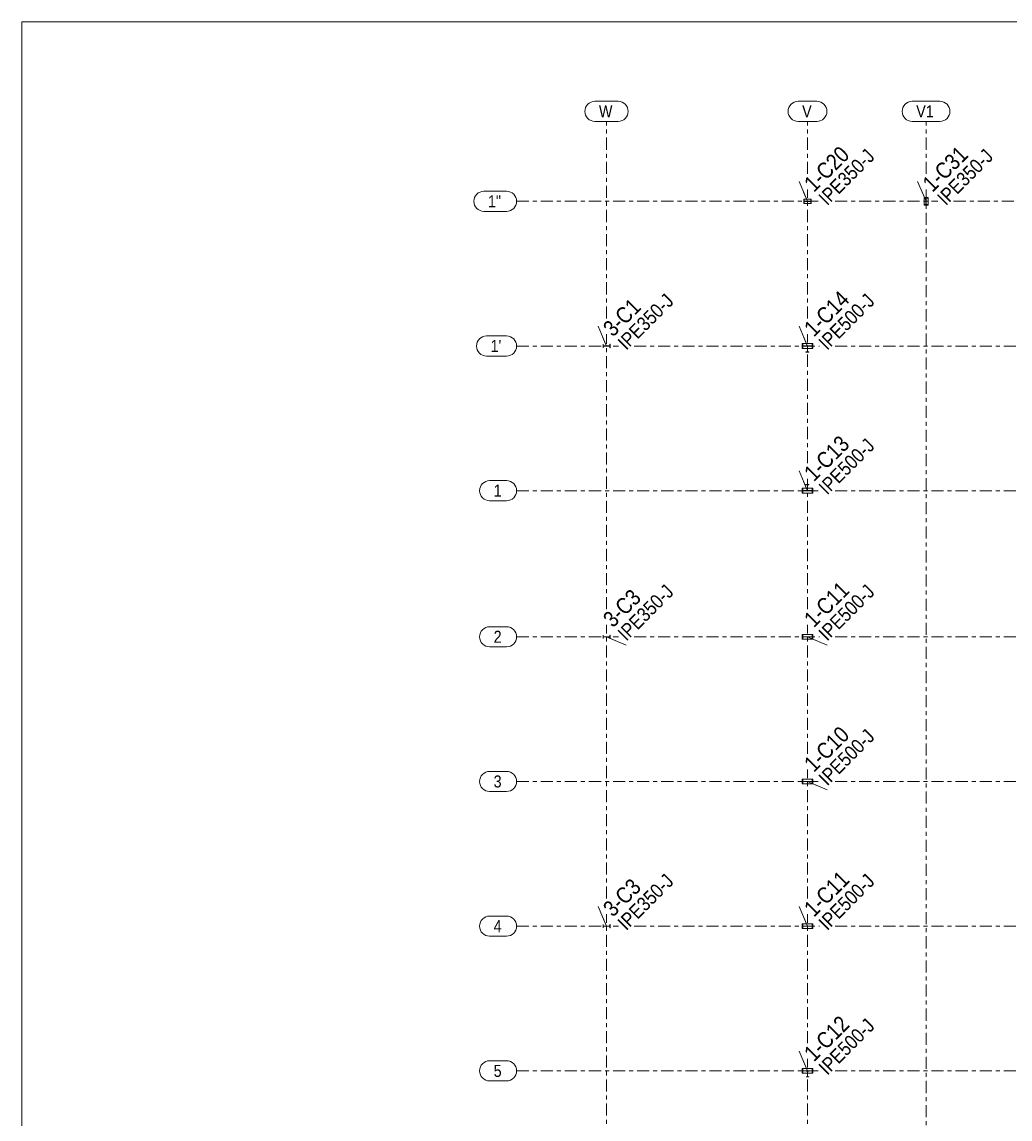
# Model space of a CAD drawing. Header units: millimetres. Extents: x -441 to 382, y -51 to 523.
# Drawn here: x -438.3 to -192.4, y 250.4 to 523.4 of the extents above; entities that cross this region are included whole.
import ezdxf

# ---------------------------------------------------------------- set-up
doc = ezdxf.new("R2010")
doc.units = ezdxf.units.MM
doc.linetypes.add('XKITLINE00', pattern=[0])
doc.linetypes.add('XKITLINE03', pattern=[6, 3, -1, 1, -1])
for name, color, linetype, lineweight in [('DrawingSheet', 5, 'Continuous', 0), ('Part', 2, 'Continuous', 0), ('PartMark', 7, 'Continuous', 0), ('S-grid', 1, 'Continuous', 0)]:
    doc.layers.add(name, color=color, linetype=linetype, lineweight=lineweight)
doc.styles.add('ARIAL', font='ARIAL.TTF')

# ---------------------------------------------------------------- blocks, each defined once
blk = doc.blocks.new('*A46')
at = {"layer": 'Part'}
blk.add_hatch(color=3, dxfattribs=at).paths.add_polyline_path([(-241.68, 262.4), (-241.68, 262.875), (-241.6, 262.875), (-241.6, 261.875), (-241.68, 261.875), (-241.68, 262.35), (-244.02, 262.35), (-244.02, 261.875), (-244.1, 261.875), (-244.1, 262.875), (-244.02, 262.875), (-244.02, 262.4)], flags=17)
blk = doc.blocks.new('*A47')
at = {"layer": 'Part'}
blk.add_hatch(color=3, dxfattribs=at).paths.add_polyline_path([(-241.68, 298.4), (-241.68, 298.875), (-241.6, 298.875), (-241.6, 297.875), (-241.68, 297.875), (-241.68, 298.35), (-244.02, 298.35), (-244.02, 297.875), (-244.1, 297.875), (-244.1, 298.875), (-244.02, 298.875), (-244.02, 298.4)], flags=17)
blk = doc.blocks.new('*A48')
at = {"layer": 'Part'}
blk.add_hatch(color=3, dxfattribs=at).paths.add_polyline_path([(-243.22, 262.3), (-243.22, 262.35), (-242.47, 262.35), (-242.47, 262.3), (-242.83, 262.3), (-242.83, 260.89), (-242.47, 260.89), (-242.47, 260.85), (-243.22, 260.85), (-243.22, 260.89), (-242.87, 260.89), (-242.87, 262.3)], flags=17)
blk = doc.blocks.new('*A49')
at = {"layer": 'Part'}
blk.add_hatch(color=3, dxfattribs=at).paths.add_polyline_path([(-292.03, 298.3925), (-292.03, 298.8125), (-291.975, 298.8125), (-291.975, 297.9375), (-292.03, 297.9375), (-292.03, 298.3575), (-293.67, 298.3575), (-293.67, 297.9375), (-293.725, 297.9375), (-293.725, 298.8125), (-293.67, 298.8125), (-293.67, 298.3925)], flags=17)
blk = doc.blocks.new('*A53')
at = {"layer": 'Part'}
blk.add_hatch(color=3, dxfattribs=at).paths.add_polyline_path([(-241.68, 334.4), (-241.68, 334.875), (-241.6, 334.875), (-241.6, 333.875), (-241.68, 333.875), (-241.68, 334.35), (-244.02, 334.35), (-244.02, 333.875), (-244.1, 333.875), (-244.1, 334.875), (-244.02, 334.875), (-244.02, 334.4)], flags=17)
blk = doc.blocks.new('*A54')
at = {"layer": 'Part'}
blk.add_hatch(color=3, dxfattribs=at).paths.add_polyline_path([(-241.68, 370.4), (-241.68, 370.875), (-241.6, 370.875), (-241.6, 369.875), (-241.68, 369.875), (-241.68, 370.35), (-244.02, 370.35), (-244.02, 369.875), (-244.1, 369.875), (-244.1, 370.875), (-244.02, 370.875), (-244.02, 370.4)], flags=17)
blk = doc.blocks.new('*A55')
at = {"layer": 'Part'}
blk.add_hatch(color=3, dxfattribs=at).paths.add_polyline_path([(-292.03, 370.3925), (-292.03, 370.8125), (-291.975, 370.8125), (-291.975, 369.9375), (-292.03, 369.9375), (-292.03, 370.3575), (-293.67, 370.3575), (-293.67, 369.9375), (-293.725, 369.9375), (-293.725, 370.8125), (-293.67, 370.8125), (-293.67, 370.3925)], flags=17)
blk = doc.blocks.new('*A56')
at = {"layer": 'Part'}
blk.add_hatch(color=3, dxfattribs=at).paths.add_polyline_path([(-241.68, 406.75), (-241.68, 407.225), (-241.6, 407.225), (-241.6, 406.225), (-241.68, 406.225), (-241.68, 406.7), (-244.02, 406.7), (-244.02, 406.225), (-244.1, 406.225), (-244.1, 407.225), (-244.02, 407.225), (-244.02, 406.75)], flags=17)
blk = doc.blocks.new('*A57')
at = {"layer": 'Part'}
blk.add_hatch(color=3, dxfattribs=at).paths.add_polyline_path([(-241.68, 442.75), (-241.68, 443.225), (-241.6, 443.225), (-241.6, 442.225), (-241.68, 442.225), (-241.68, 442.7), (-244.02, 442.7), (-244.02, 442.225), (-244.1, 442.225), (-244.1, 443.225), (-244.02, 443.225), (-244.02, 442.75)], flags=17)
blk = doc.blocks.new('*A58')
at = {"layer": 'Part'}
blk.add_hatch(color=3, dxfattribs=at).paths.add_polyline_path([(-242.03, 478.7425), (-242.03, 479.1625), (-241.975, 479.1625), (-241.975, 478.2875), (-242.03, 478.2875), (-242.03, 478.7075), (-243.67, 478.7075), (-243.67, 478.2875), (-243.725, 478.2875), (-243.725, 479.1625), (-243.67, 479.1625), (-243.67, 478.7425)], flags=17)
blk = doc.blocks.new('*A59')
at = {"layer": 'Part'}
blk.add_hatch(color=3, dxfattribs=at).paths.add_polyline_path([(-243.225, 408.205), (-243.225, 408.25), (-242.475, 408.25), (-242.475, 408.205), (-242.83375, 408.205), (-242.83375, 406.795), (-242.475, 406.795), (-242.475, 406.75), (-243.225, 406.75), (-243.225, 406.795), (-242.86625, 406.795), (-242.86625, 408.205)], flags=17)
blk = doc.blocks.new('*A60')
at = {"layer": 'Part'}
blk.add_hatch(color=3, dxfattribs=at).paths.add_polyline_path([(-292.03, 442.7425), (-292.03, 443.1625), (-291.975, 443.1625), (-291.975, 442.2875), (-292.03, 442.2875), (-292.03, 442.7075), (-293.67, 442.7075), (-293.67, 442.2875), (-293.725, 442.2875), (-293.725, 443.1625), (-293.67, 443.1625), (-293.67, 442.7425)], flags=17)
blk = doc.blocks.new('*A61')
at = {"layer": 'Part'}
blk.add_hatch(color=3, dxfattribs=at).paths.add_polyline_path([(-243.225, 442.655), (-243.225, 442.7), (-242.475, 442.7), (-242.475, 442.655), (-242.83375, 442.655), (-242.83375, 441.245), (-242.475, 441.245), (-242.475, 441.2), (-243.225, 441.2), (-243.225, 441.245), (-242.86625, 441.245), (-242.86625, 442.655)], flags=17)
blk = doc.blocks.new('*A64')
at = {"layer": 'Part'}
blk.add_hatch(color=3, dxfattribs=at).paths.add_polyline_path([(-213.7875, 479.545), (-213.7875, 479.6), (-212.9125, 479.6), (-212.9125, 479.545), (-213.3325, 479.545), (-213.3325, 477.905), (-212.9125, 477.905), (-212.9125, 477.85), (-213.7875, 477.85), (-213.7875, 477.905), (-213.3675, 477.905), (-213.3675, 479.545)], flags=17)
blk = doc.blocks.new('*A80')
at = {"layer": 'DrawingSheet', "color": 5, "linetype": 'XKITLINE00', "lineweight": 0}
for p, q in [((381.69, 523.36), (-438.31, 523.36)), ((-438.31, 523.36), (-438.31, -50.64))]:
    blk.add_line(p, q, dxfattribs=at)
blk = doc.blocks.new('*A83')
at = {"layer": 'S-grid', "color": 1, "linetype": 'XKITLINE03', "lineweight": 0}
for p, q in [((-315.22, 478.73), (-239.88, 478.73)), ((-235.99, 478.73), (-210.38, 478.73)), ((-206.49, 478.73), (-179.13, 478.73)), ((-175.24, 478.73), (-147.88, 478.73)), ((-143.99, 478.73), (-116.63, 478.73)), ((-112.74, 478.73), (-85.38, 478.73)), ((-81.49, 478.73), (-54.13, 478.73)), ((-50.24, 478.73), (-22.88, 478.73)), ((-18.99, 478.73), (6.62, 478.73)), ((10.51, 478.73), (17.19, 478.73))]:
    blk.add_line(p, q, dxfattribs=at)
at = {"layer": 'S-grid', "color": 3, "style": 'ARIAL', "width": 0.85}
blk.add_text('1"', height=3, dxfattribs=at).set_placement((-322.36, 477.23))
blk = doc.blocks.new('*A84')
at = {"layer": 'S-grid', "color": 1, "linetype": 'XKITLINE03', "lineweight": 0}
for p, q in [((-315.22, 442.73), (-289.88, 442.73)), ((-285.99, 442.73), (-239.88, 442.73)), ((-235.99, 442.73), (-116.63, 442.73)), ((-112.74, 442.73), (17.19, 442.73))]:
    blk.add_line(p, q, dxfattribs=at)
at = {"layer": 'S-grid', "color": 3, "style": 'ARIAL', "width": 0.85}
blk.add_text("1'", height=3, dxfattribs=at).set_placement((-321.7, 441.23))
blk = doc.blocks.new('*A85')
at = {"layer": 'S-grid', "color": 1, "linetype": 'XKITLINE03', "lineweight": 0}
for p, q in [((-315.22, 406.73), (-239.88, 406.73)), ((-235.99, 406.73), (17.19, 406.73))]:
    blk.add_line(p, q, dxfattribs=at)
at = {"layer": 'S-grid', "color": 3, "style": 'ARIAL', "width": 0.85}
blk.add_text('1', height=3, dxfattribs=at).set_placement((-320.94, 405.23))
blk = doc.blocks.new('*A86')
at = {"layer": 'S-grid', "color": 1, "linetype": 'XKITLINE03', "lineweight": 0}
for p, q in [((-315.22, 370.38), (-289.88, 370.38)), ((-285.99, 370.38), (-239.88, 370.38)), ((-235.99, 370.38), (-116.63, 370.38)), ((-112.74, 370.38), (6.62, 370.38)), ((10.51, 370.38), (17.19, 370.38))]:
    blk.add_line(p, q, dxfattribs=at)
at = {"layer": 'S-grid', "color": 3, "style": 'ARIAL', "width": 0.85}
blk.add_text('2', height=3, dxfattribs=at).set_placement((-320.94, 368.88))
blk = doc.blocks.new('*A87')
at = {"layer": 'S-grid', "color": 1, "linetype": 'XKITLINE03', "lineweight": 0}
for p, q in [((-315.22, 334.38), (-239.88, 334.38)), ((-235.99, 334.38), (-116.63, 334.38)), ((-112.74, 334.38), (6.62, 334.38)), ((10.51, 334.38), (17.19, 334.38))]:
    blk.add_line(p, q, dxfattribs=at)
at = {"layer": 'S-grid', "color": 3, "style": 'ARIAL', "width": 0.85}
blk.add_text('3', height=3, dxfattribs=at).set_placement((-320.94, 332.88))
blk = doc.blocks.new('*A88')
at = {"layer": 'S-grid', "color": 1, "linetype": 'XKITLINE03', "lineweight": 0}
for p, q in [((-315.22, 298.38), (-289.88, 298.38)), ((-285.99, 298.38), (-239.88, 298.38)), ((-235.99, 298.38), (-116.63, 298.38)), ((-112.74, 298.38), (6.62, 298.38)), ((10.51, 298.38), (17.19, 298.38))]:
    blk.add_line(p, q, dxfattribs=at)
at = {"layer": 'S-grid', "color": 3, "style": 'ARIAL', "width": 0.85}
blk.add_text('4', height=3, dxfattribs=at).set_placement((-320.94, 296.88))
blk = doc.blocks.new('*A89')
at = {"layer": 'S-grid', "color": 1, "linetype": 'XKITLINE03', "lineweight": 0}
for p, q in [((-315.22, 262.38), (-239.88, 262.38)), ((-235.99, 262.38), (-116.63, 262.38)), ((-112.74, 262.38), (6.62, 262.38)), ((10.51, 262.38), (17.19, 262.38))]:
    blk.add_line(p, q, dxfattribs=at)
at = {"layer": 'S-grid', "color": 3, "style": 'ARIAL', "width": 0.85}
blk.add_text('5', height=3, dxfattribs=at).set_placement((-320.94, 260.87))
blk = doc.blocks.new('*A104')
at = {"layer": 'S-grid', "color": 1, "linetype": 'XKITLINE03', "lineweight": 0}
for p, q in [((-213.35, 485.58), (-213.35, 498.61)), ((-213.35, 16.86), (-213.35, 481.69))]:
    blk.add_line(p, q, dxfattribs=at)
at = {"layer": 'S-grid', "color": 3, "style": 'ARIAL', "width": 0.85}
blk.add_text('V1', height=3, dxfattribs=at).set_placement((-215.8, 499.61))
blk = doc.blocks.new('*A105')
at = {"layer": 'S-grid', "color": 1, "linetype": 'XKITLINE03', "lineweight": 0}
for p, q in [((-242.85, 485.58), (-242.85, 498.61)), ((-242.85, 449.58), (-242.85, 481.69)), ((-242.85, 413.58), (-242.85, 445.69)), ((-242.85, 377.23), (-242.85, 409.69)), ((-242.85, 341.23), (-242.85, 373.34)), ((-242.85, 305.23), (-242.85, 337.34)), ((-242.85, 269.23), (-242.85, 301.34)), ((-242.85, 233.23), (-242.85, 265.34))]:
    blk.add_line(p, q, dxfattribs=at)
at = {"layer": 'S-grid', "color": 3, "style": 'ARIAL', "width": 0.85}
blk.add_text('V', height=3, dxfattribs=at).set_placement((-244.18, 499.61))
blk = doc.blocks.new('*A106')
at = {"layer": 'S-grid', "color": 1, "linetype": 'XKITLINE03', "lineweight": 0}
for p, q in [((-292.85, 449.58), (-292.85, 498.61)), ((-292.85, 377.23), (-292.85, 445.69)), ((-292.85, 305.23), (-292.85, 373.34)), ((-292.85, 233.23), (-292.85, 301.34))]:
    blk.add_line(p, q, dxfattribs=at)
at = {"layer": 'S-grid', "color": 3, "style": 'ARIAL', "width": 0.85}
blk.add_text('W', height=3, dxfattribs=at).set_placement((-294.74, 499.61))
blk = doc.blocks.new('*A192')
at = {"layer": 'S-grid', "color": 1, "linetype": 'XKITLINE00', "lineweight": 0}
for p, q in [((-295.74, 503.61), (-289.96, 503.61)), ((-295.74, 498.61), (-289.96, 498.61))]:
    blk.add_line(p, q, dxfattribs=at)
for centre, start, end in [((-295.74, 501.11), 90, 270), ((-289.96, 501.11), 270, 90)]:
    blk.add_arc(centre, 2.5, start, end, dxfattribs=at)
blk = doc.blocks.new('*A193')
at = {"layer": 'Part', "color": 2, "linetype": 'XKITLINE00', "lineweight": 0}
for p, q in [((-244.1, 261.875), (-244.1, 262.875)), ((-244.1, 262.875), (-244.02, 262.875)), ((-244.02, 262.875), (-244.02, 262.4)), ((-244.02, 262.4), (-241.68, 262.4)), ((-241.68, 262.35), (-244.02, 262.35)), ((-244.02, 262.35), (-244.02, 261.875)), ((-241.6, 262.875), (-241.68, 262.875)), ((-241.68, 262.875), (-241.68, 262.4)), ((-241.68, 261.875), (-241.68, 262.35)), ((-241.6, 262.875), (-241.6, 261.875)), ((-244.02, 261.875), (-244.1, 261.875)), ((-241.6, 261.875), (-241.68, 261.875))]:
    blk.add_line(p, q, dxfattribs=at)
blk = doc.blocks.new('*A194')
at = {"layer": 'Part', "color": 2, "linetype": 'XKITLINE00', "lineweight": 0}
for p, q in [((-244.1, 297.875), (-244.1, 298.875)), ((-244.1, 298.875), (-244.02, 298.875)), ((-244.02, 297.875), (-244.1, 297.875)), ((-244.02, 298.875), (-244.02, 298.4)), ((-244.02, 298.4), (-241.68, 298.4)), ((-241.68, 298.35), (-244.02, 298.35)), ((-244.02, 298.35), (-244.02, 297.875)), ((-241.6, 298.875), (-241.68, 298.875)), ((-241.68, 298.875), (-241.68, 298.4)), ((-241.68, 297.875), (-241.68, 298.35)), ((-241.6, 297.875), (-241.68, 297.875)), ((-241.6, 298.875), (-241.6, 297.875))]:
    blk.add_line(p, q, dxfattribs=at)
blk = doc.blocks.new('*A195')
at = {"layer": 'Part', "color": 2, "linetype": 'XKITLINE00', "lineweight": 0}
for p, q in [((-243.22, 262.3), (-243.22, 262.35)), ((-243.22, 262.35), (-242.47, 262.35)), ((-242.87, 262.3), (-243.22, 262.3)), ((-242.87, 260.89), (-242.87, 262.3)), ((-242.47, 262.3), (-242.83, 262.3)), ((-242.83, 262.3), (-242.83, 260.89)), ((-242.47, 262.35), (-242.47, 262.3)), ((-243.22, 260.85), (-243.22, 260.89)), ((-243.22, 260.89), (-242.87, 260.89)), ((-242.47, 260.85), (-243.22, 260.85)), ((-242.83, 260.89), (-242.47, 260.89)), ((-242.47, 260.89), (-242.47, 260.85))]:
    blk.add_line(p, q, dxfattribs=at)
blk = doc.blocks.new('*A196')
at = {"layer": 'Part', "color": 2, "linetype": 'XKITLINE00', "lineweight": 0}
for p, q in [((-244.2, 262.975), (-244.2, 261.775)), ((-244.2, 262.975), (-241.5, 262.975)), ((-241.5, 262.975), (-241.5, 261.775)), ((-244.2, 261.775), (-242.86625, 261.775)), ((-242.83375, 261.775), (-241.5, 261.775))]:
    blk.add_line(p, q, dxfattribs=at)
blk = doc.blocks.new('*A197')
at = {"layer": 'Part', "color": 2, "linetype": 'XKITLINE00', "lineweight": 0}
for p, q in [((-293.67, 298.8125), (-293.725, 298.8125)), ((-293.725, 298.8125), (-293.725, 297.9375)), ((-293.725, 297.9375), (-293.67, 297.9375)), ((-293.67, 298.3925), (-293.67, 298.8125)), ((-292.03, 298.3925), (-293.67, 298.3925)), ((-293.67, 297.9375), (-293.67, 298.3575)), ((-293.67, 298.3575), (-292.03, 298.3575)), ((-292.03, 298.8125), (-292.03, 298.3925)), ((-291.975, 298.8125), (-292.03, 298.8125)), ((-292.03, 298.3575), (-292.03, 297.9375)), ((-292.03, 297.9375), (-291.975, 297.9375)), ((-291.975, 297.9375), (-291.975, 298.8125))]:
    blk.add_line(p, q, dxfattribs=at)
blk = doc.blocks.new('*A198')
at = {"layer": 'Part', "color": 2, "linetype": 'XKITLINE00', "lineweight": 0}
for p, q in [((-244.2, 298.975), (-244.2, 297.775)), ((-244.2, 298.975), (-241.5, 298.975)), ((-244.2, 297.775), (-241.5, 297.775)), ((-241.5, 298.975), (-241.5, 297.775))]:
    blk.add_line(p, q, dxfattribs=at)
blk = doc.blocks.new('*A204')
at = {"layer": 'Part', "color": 2, "linetype": 'XKITLINE00', "lineweight": 0}
for p, q in [((-244.1, 333.875), (-244.1, 334.875)), ((-244.1, 334.875), (-244.02, 334.875)), ((-244.02, 333.875), (-244.1, 333.875)), ((-244.02, 334.875), (-244.02, 334.4)), ((-244.02, 334.4), (-241.68, 334.4)), ((-241.68, 334.35), (-244.02, 334.35)), ((-244.02, 334.35), (-244.02, 333.875)), ((-241.6, 334.875), (-241.68, 334.875)), ((-241.68, 334.875), (-241.68, 334.4)), ((-241.68, 333.875), (-241.68, 334.35)), ((-241.6, 333.875), (-241.68, 333.875)), ((-241.6, 334.875), (-241.6, 333.875))]:
    blk.add_line(p, q, dxfattribs=at)
blk = doc.blocks.new('*A205')
at = {"layer": 'Part', "color": 2, "linetype": 'XKITLINE00', "lineweight": 0}
for p, q in [((-244.1, 369.875), (-244.1, 370.875)), ((-244.1, 370.875), (-244.02, 370.875)), ((-244.02, 369.875), (-244.1, 369.875)), ((-244.02, 370.875), (-244.02, 370.4)), ((-244.02, 370.4), (-241.68, 370.4)), ((-241.68, 370.35), (-244.02, 370.35)), ((-244.02, 370.35), (-244.02, 369.875)), ((-241.6, 370.875), (-241.68, 370.875)), ((-241.68, 370.875), (-241.68, 370.4)), ((-241.68, 369.875), (-241.68, 370.35)), ((-241.6, 369.875), (-241.68, 369.875)), ((-241.6, 370.875), (-241.6, 369.875))]:
    blk.add_line(p, q, dxfattribs=at)
blk = doc.blocks.new('*A206')
at = {"layer": 'Part', "color": 2, "linetype": 'XKITLINE00', "lineweight": 0}
for p, q in [((-244.2, 334.975), (-244.2, 333.775)), ((-244.2, 334.975), (-241.5, 334.975)), ((-244.2, 333.775), (-241.5, 333.775)), ((-241.5, 334.975), (-241.5, 333.775))]:
    blk.add_line(p, q, dxfattribs=at)
blk = doc.blocks.new('*A207')
at = {"layer": 'Part', "color": 2, "linetype": 'XKITLINE00', "lineweight": 0}
for p, q in [((-293.67, 370.8125), (-293.725, 370.8125)), ((-293.725, 370.8125), (-293.725, 369.9375)), ((-293.725, 369.9375), (-293.67, 369.9375)), ((-293.67, 370.3925), (-293.67, 370.8125)), ((-292.03, 370.3925), (-293.67, 370.3925)), ((-293.67, 369.9375), (-293.67, 370.3575)), ((-293.67, 370.3575), (-292.03, 370.3575)), ((-292.03, 370.8125), (-292.03, 370.3925)), ((-291.975, 370.8125), (-292.03, 370.8125)), ((-292.03, 370.3575), (-292.03, 369.9375)), ((-292.03, 369.9375), (-291.975, 369.9375)), ((-291.975, 369.9375), (-291.975, 370.8125))]:
    blk.add_line(p, q, dxfattribs=at)
blk = doc.blocks.new('*A208')
at = {"layer": 'Part', "color": 2, "linetype": 'XKITLINE00', "lineweight": 0}
for p, q in [((-244.2, 370.975), (-244.2, 369.775)), ((-244.2, 370.975), (-241.5, 370.975)), ((-244.2, 369.775), (-241.5, 369.775)), ((-241.5, 370.975), (-241.5, 369.775))]:
    blk.add_line(p, q, dxfattribs=at)
blk = doc.blocks.new('*A209')
at = {"layer": 'Part', "color": 2, "linetype": 'XKITLINE00', "lineweight": 0}
for p, q in [((-244.1, 406.225), (-244.1, 407.225)), ((-244.1, 407.225), (-244.02, 407.225)), ((-244.02, 407.225), (-244.02, 406.75)), ((-244.02, 406.75), (-241.68, 406.75)), ((-241.6, 407.225), (-241.68, 407.225)), ((-241.68, 407.225), (-241.68, 406.75)), ((-241.6, 407.225), (-241.6, 406.225)), ((-244.02, 406.225), (-244.1, 406.225)), ((-241.68, 406.7), (-244.02, 406.7)), ((-244.02, 406.7), (-244.02, 406.225)), ((-241.68, 406.225), (-241.68, 406.7)), ((-241.6, 406.225), (-241.68, 406.225))]:
    blk.add_line(p, q, dxfattribs=at)
blk = doc.blocks.new('*A210')
at = {"layer": 'Part', "color": 2, "linetype": 'XKITLINE00', "lineweight": 0}
for p, q in [((-244.1, 442.225), (-244.1, 443.225)), ((-244.1, 443.225), (-244.02, 443.225)), ((-244.02, 442.225), (-244.1, 442.225)), ((-244.02, 443.225), (-244.02, 442.75)), ((-244.02, 442.75), (-241.68, 442.75)), ((-241.68, 442.7), (-244.02, 442.7)), ((-244.02, 442.7), (-244.02, 442.225)), ((-241.6, 443.225), (-241.68, 443.225)), ((-241.68, 443.225), (-241.68, 442.75)), ((-241.68, 442.225), (-241.68, 442.7)), ((-241.6, 442.225), (-241.68, 442.225)), ((-241.6, 443.225), (-241.6, 442.225))]:
    blk.add_line(p, q, dxfattribs=at)
blk = doc.blocks.new('*A211')
at = {"layer": 'Part', "color": 2, "linetype": 'XKITLINE00', "lineweight": 0}
for p, q in [((-243.725, 478.2875), (-243.725, 479.1625)), ((-243.725, 479.1625), (-243.67, 479.1625)), ((-243.67, 478.2875), (-243.725, 478.2875)), ((-243.67, 479.1625), (-243.67, 478.7425)), ((-243.67, 478.7425), (-242.03, 478.7425)), ((-242.03, 478.7075), (-243.67, 478.7075)), ((-243.67, 478.7075), (-243.67, 478.2875)), ((-241.975, 479.1625), (-242.03, 479.1625)), ((-242.03, 479.1625), (-242.03, 478.7425)), ((-242.03, 478.2875), (-242.03, 478.7075)), ((-241.975, 478.2875), (-242.03, 478.2875)), ((-241.975, 479.1625), (-241.975, 478.2875))]:
    blk.add_line(p, q, dxfattribs=at)
blk = doc.blocks.new('*A212')
at = {"layer": 'Part', "color": 2, "linetype": 'XKITLINE00', "lineweight": 0}
for p, q in [((-243.225, 408.205), (-243.225, 408.25)), ((-243.225, 408.25), (-242.475, 408.25)), ((-242.86625, 408.205), (-243.225, 408.205)), ((-243.225, 406.75), (-243.225, 406.795)), ((-243.225, 406.795), (-242.86625, 406.795)), ((-242.475, 406.75), (-243.225, 406.75)), ((-242.86625, 406.795), (-242.86625, 408.205)), ((-242.475, 408.205), (-242.83375, 408.205)), ((-242.83375, 408.205), (-242.83375, 406.795)), ((-242.83375, 406.795), (-242.475, 406.795)), ((-242.475, 408.25), (-242.475, 408.205)), ((-242.475, 406.795), (-242.475, 406.75))]:
    blk.add_line(p, q, dxfattribs=at)
blk = doc.blocks.new('*A213')
at = {"layer": 'Part', "color": 2, "linetype": 'XKITLINE00', "lineweight": 0}
for p, q in [((-244.2, 407.325), (-244.2, 406.125)), ((-244.2, 407.325), (-242.86625, 407.325)), ((-242.83375, 407.325), (-241.5, 407.325)), ((-241.5, 407.325), (-241.5, 406.125)), ((-244.2, 406.125), (-241.5, 406.125))]:
    blk.add_line(p, q, dxfattribs=at)
blk = doc.blocks.new('*A214')
at = {"layer": 'Part', "color": 2, "linetype": 'XKITLINE00', "lineweight": 0}
for p, q in [((-293.67, 443.1625), (-293.725, 443.1625)), ((-293.725, 443.1625), (-293.725, 442.2875)), ((-293.725, 442.2875), (-293.67, 442.2875)), ((-293.67, 442.7425), (-293.67, 443.1625)), ((-292.03, 442.7425), (-293.67, 442.7425)), ((-293.67, 442.2875), (-293.67, 442.7075)), ((-293.67, 442.7075), (-292.03, 442.7075)), ((-292.03, 443.1625), (-292.03, 442.7425)), ((-291.975, 443.1625), (-292.03, 443.1625)), ((-292.03, 442.7075), (-292.03, 442.2875)), ((-292.03, 442.2875), (-291.975, 442.2875)), ((-291.975, 442.2875), (-291.975, 443.1625))]:
    blk.add_line(p, q, dxfattribs=at)
blk = doc.blocks.new('*A215')
at = {"layer": 'Part', "color": 2, "linetype": 'XKITLINE00', "lineweight": 0}
for p, q in [((-243.225, 442.655), (-243.225, 442.7)), ((-243.225, 442.7), (-242.475, 442.7)), ((-242.86625, 442.655), (-243.225, 442.655)), ((-242.86625, 441.245), (-242.86625, 442.655)), ((-242.475, 442.655), (-242.83375, 442.655)), ((-242.83375, 442.655), (-242.83375, 441.245)), ((-242.475, 442.7), (-242.475, 442.655)), ((-243.225, 441.2), (-243.225, 441.245)), ((-243.225, 441.245), (-242.86625, 441.245)), ((-242.475, 441.2), (-243.225, 441.2)), ((-242.83375, 441.245), (-242.475, 441.245)), ((-242.475, 441.245), (-242.475, 441.2))]:
    blk.add_line(p, q, dxfattribs=at)
blk = doc.blocks.new('*A216')
at = {"layer": 'Part', "color": 2, "linetype": 'XKITLINE00', "lineweight": 0}
for p, q in [((-244.2, 443.325), (-244.2, 442.125)), ((-244.2, 443.325), (-241.5, 443.325)), ((-241.5, 443.325), (-241.5, 442.125)), ((-244.2, 442.125), (-242.86625, 442.125)), ((-242.83375, 442.125), (-241.5, 442.125))]:
    blk.add_line(p, q, dxfattribs=at)
blk = doc.blocks.new('*A217')
at = {"layer": 'Part', "color": 2, "linetype": 'XKITLINE00', "lineweight": 0}
for p, q in [((-243.8, 479.225), (-243.8, 478.225)), ((-243.8, 479.225), (-241.9, 479.225)), ((-243.8, 478.225), (-241.9, 478.225)), ((-241.9, 479.225), (-241.9, 478.225))]:
    blk.add_line(p, q, dxfattribs=at)
blk = doc.blocks.new('*A220')
at = {"layer": 'Part', "color": 2, "linetype": 'XKITLINE00', "lineweight": 0}
for p, q in [((-213.7875, 479.545), (-213.7875, 479.6)), ((-213.7875, 479.6), (-212.9125, 479.6)), ((-213.3675, 479.545), (-213.7875, 479.545)), ((-213.7875, 477.85), (-213.7875, 477.905)), ((-213.7875, 477.905), (-213.3675, 477.905)), ((-212.9125, 477.85), (-213.7875, 477.85)), ((-213.3675, 477.905), (-213.3675, 479.545)), ((-212.9125, 479.545), (-213.3325, 479.545)), ((-213.3325, 479.545), (-213.3325, 477.905)), ((-213.3325, 477.905), (-212.9125, 477.905)), ((-212.9125, 479.6), (-212.9125, 479.545)), ((-212.9125, 477.905), (-212.9125, 477.85))]:
    blk.add_line(p, q, dxfattribs=at)
blk = doc.blocks.new('*A221')
at = {"layer": 'Part', "color": 2, "linetype": 'XKITLINE00', "lineweight": 0}
for p, q in [((-212.85, 479.675), (-213.85, 479.675)), ((-213.85, 479.675), (-213.85, 477.775)), ((-212.85, 477.775), (-213.85, 477.775)), ((-212.85, 479.675), (-212.85, 477.775))]:
    blk.add_line(p, q, dxfattribs=at)
blk = doc.blocks.new('*A223')
at = {"layer": 'S-grid', "color": 1, "linetype": 'XKITLINE00', "lineweight": 0}
for p, q in [((-321.94, 372.88), (-317.72, 372.88)), ((-321.94, 367.88), (-317.72, 367.88))]:
    blk.add_line(p, q, dxfattribs=at)
for centre, start, end in [((-321.94, 370.38), 90, 270), ((-317.72, 370.38), 270, 90)]:
    blk.add_arc(centre, 2.5, start, end, dxfattribs=at)
blk = doc.blocks.new('*A224')
at = {"layer": 'S-grid', "color": 1, "linetype": 'XKITLINE00', "lineweight": 0}
for p, q in [((-321.94, 336.88), (-317.72, 336.88)), ((-321.94, 331.88), (-317.72, 331.88))]:
    blk.add_line(p, q, dxfattribs=at)
for centre, start, end in [((-321.94, 334.38), 90, 270), ((-317.72, 334.38), 270, 90)]:
    blk.add_arc(centre, 2.5, start, end, dxfattribs=at)
blk = doc.blocks.new('*A225')
at = {"layer": 'S-grid', "color": 1, "linetype": 'XKITLINE00', "lineweight": 0}
for p, q in [((-321.94, 300.88), (-317.72, 300.88)), ((-321.94, 295.88), (-317.72, 295.88))]:
    blk.add_line(p, q, dxfattribs=at)
for centre, start, end in [((-321.94, 298.38), 90, 270), ((-317.72, 298.38), 270, 90)]:
    blk.add_arc(centre, 2.5, start, end, dxfattribs=at)
blk = doc.blocks.new('*A226')
at = {"layer": 'S-grid', "color": 1, "linetype": 'XKITLINE00', "lineweight": 0}
for p, q in [((-321.94, 264.88), (-317.72, 264.88)), ((-321.94, 259.87), (-317.72, 259.87))]:
    blk.add_line(p, q, dxfattribs=at)
for centre, start, end in [((-321.94, 262.38), 90, 270), ((-317.72, 262.38), 270, 90)]:
    blk.add_arc(centre, 2.5, start, end, dxfattribs=at)
blk = doc.blocks.new('*A227')
at = {"layer": 'S-grid', "color": 1, "linetype": 'XKITLINE00', "lineweight": 0}
for p, q in [((-323.36, 481.23), (-317.72, 481.23)), ((-323.36, 476.23), (-317.72, 476.23))]:
    blk.add_line(p, q, dxfattribs=at)
for centre, start, end in [((-323.36, 478.73), 90, 270), ((-317.72, 478.73), 270, 90)]:
    blk.add_arc(centre, 2.5, start, end, dxfattribs=at)
blk = doc.blocks.new('*A228')
at = {"layer": 'S-grid', "color": 1, "linetype": 'XKITLINE00', "lineweight": 0}
for p, q in [((-322.7, 445.23), (-317.72, 445.23)), ((-322.7, 440.23), (-317.72, 440.23))]:
    blk.add_line(p, q, dxfattribs=at)
for centre, start, end in [((-322.7, 442.73), 90, 270), ((-317.72, 442.73), 270, 90)]:
    blk.add_arc(centre, 2.5, start, end, dxfattribs=at)
blk = doc.blocks.new('*A229')
at = {"layer": 'S-grid', "color": 1, "linetype": 'XKITLINE00', "lineweight": 0}
for p, q in [((-321.94, 409.23), (-317.72, 409.23)), ((-321.94, 404.23), (-317.72, 404.23))]:
    blk.add_line(p, q, dxfattribs=at)
for centre, start, end in [((-321.94, 406.73), 90, 270), ((-317.72, 406.73), 270, 90)]:
    blk.add_arc(centre, 2.5, start, end, dxfattribs=at)
blk = doc.blocks.new('*A230')
at = {"layer": 'S-grid', "color": 1, "linetype": 'XKITLINE00', "lineweight": 0}
for p, q in [((-216.8, 503.61), (-209.9, 503.61)), ((-216.8, 498.61), (-209.9, 498.61))]:
    blk.add_line(p, q, dxfattribs=at)
for centre, start, end in [((-216.8, 501.11), 90, 270), ((-209.9, 501.11), 270, 90)]:
    blk.add_arc(centre, 2.5, start, end, dxfattribs=at)
blk = doc.blocks.new('*A231')
at = {"layer": 'S-grid', "color": 1, "linetype": 'XKITLINE00', "lineweight": 0}
for p, q in [((-245.18, 503.61), (-240.52, 503.61)), ((-245.18, 498.61), (-240.52, 498.61))]:
    blk.add_line(p, q, dxfattribs=at)
for centre, start, end in [((-245.18, 501.11), 90, 270), ((-240.52, 501.11), 270, 90)]:
    blk.add_arc(centre, 2.5, start, end, dxfattribs=at)
blk = doc.blocks.new('*A301')
at = {"layer": 'PartMark', "color": 7, "linetype": 'XKITLINE00', "lineweight": 0}
for p, q in [((-213.35, 478.73), (-215.44, 483.64)), ((-214.33, 481.03), (-213.35, 478.73))]:
    blk.add_line(p, q, dxfattribs=at)
at = {"layer": 'PartMark', "color": 3, "style": 'ARIAL', "width": 0.85}
blk.add_text('1-C31', height=4, rotation=45.0001, dxfattribs=at).set_placement((-211.76, 480.81))
at = {"layer": 'PartMark', "color": 7, "style": 'ARIAL', "width": 0.85}
blk.add_text('IPE350-J', height=3.5, rotation=45.0001, dxfattribs=at).set_placement((-208.44, 477.49))
blk = doc.blocks.new('*A302')
at = {"layer": 'PartMark', "color": 7, "linetype": 'XKITLINE00', "lineweight": 0}
for p, q in [((-242.85, 370.38), (-237.94, 368.29)), ((-240.55, 369.4), (-242.85, 370.38))]:
    blk.add_line(p, q, dxfattribs=at)
at = {"layer": 'PartMark', "color": 3, "style": 'ARIAL', "width": 0.85}
blk.add_text('1-C11', height=4, rotation=45.0001, dxfattribs=at).set_placement((-241.26, 372.46))
at = {"layer": 'PartMark', "color": 7, "style": 'ARIAL', "width": 0.85}
blk.add_text('IPE500-J', height=3.5, rotation=45.0001, dxfattribs=at).set_placement((-237.94, 369.14))
blk = doc.blocks.new('*A303')
at = {"layer": 'PartMark', "color": 7, "linetype": 'XKITLINE00', "lineweight": 0}
for p, q in [((-292.85, 370.38), (-287.94, 368.29)), ((-290.55, 369.4), (-292.85, 370.38))]:
    blk.add_line(p, q, dxfattribs=at)
at = {"layer": 'PartMark', "color": 7, "style": 'ARIAL', "width": 0.85}
blk.add_text('IPE350-J', height=3.5, rotation=45.0001, dxfattribs=at).set_placement((-287.94, 369.14))
at = {"layer": 'PartMark', "color": 3, "style": 'ARIAL', "width": 0.85}
blk.add_text('3-C3', height=4, rotation=45.0001, dxfattribs=at).set_placement((-291.26, 372.46))
blk = doc.blocks.new('*A305')
at = {"layer": 'PartMark', "color": 7, "linetype": 'XKITLINE00', "lineweight": 0}
for p, q in [((-242.85, 298.38), (-244.94, 303.29)), ((-243.83, 300.68), (-242.85, 298.38))]:
    blk.add_line(p, q, dxfattribs=at)
at = {"layer": 'PartMark', "color": 3, "style": 'ARIAL', "width": 0.85}
blk.add_text('1-C11', height=4, rotation=45.0001, dxfattribs=at).set_placement((-241.26, 300.46))
at = {"layer": 'PartMark', "color": 7, "style": 'ARIAL', "width": 0.85}
blk.add_text('IPE500-J', height=3.5, rotation=45.0001, dxfattribs=at).set_placement((-237.94, 297.14))
blk = doc.blocks.new('*A306')
at = {"layer": 'PartMark', "color": 7, "linetype": 'XKITLINE00', "lineweight": 0}
for p, q in [((-242.85, 262.38), (-244.94, 267.29)), ((-243.83, 264.68), (-242.85, 262.38))]:
    blk.add_line(p, q, dxfattribs=at)
at = {"layer": 'PartMark', "color": 3, "style": 'ARIAL', "width": 0.85}
blk.add_text('1-C12', height=4, rotation=45.0001, dxfattribs=at).set_placement((-241.26, 264.46))
at = {"layer": 'PartMark', "color": 7, "style": 'ARIAL', "width": 0.85}
blk.add_text('IPE500-J', height=3.5, rotation=45.0001, dxfattribs=at).set_placement((-237.94, 261.14))
blk = doc.blocks.new('*A307')
at = {"layer": 'PartMark', "color": 7, "linetype": 'XKITLINE00', "lineweight": 0}
for p, q in [((-242.85, 334.38), (-237.94, 332.29)), ((-240.55, 333.4), (-242.85, 334.38))]:
    blk.add_line(p, q, dxfattribs=at)
at = {"layer": 'PartMark', "color": 3, "style": 'ARIAL', "width": 0.85}
blk.add_text('1-C10', height=4, rotation=45.0001, dxfattribs=at).set_placement((-241.26, 336.46))
at = {"layer": 'PartMark', "color": 7, "style": 'ARIAL', "width": 0.85}
blk.add_text('IPE500-J', height=3.5, rotation=45.0001, dxfattribs=at).set_placement((-237.94, 333.14))
blk = doc.blocks.new('*A308')
at = {"layer": 'PartMark', "color": 7, "linetype": 'XKITLINE00', "lineweight": 0}
for p, q in [((-292.85, 298.38), (-294.94, 303.29)), ((-293.83, 300.68), (-292.85, 298.38))]:
    blk.add_line(p, q, dxfattribs=at)
at = {"layer": 'PartMark', "color": 7, "style": 'ARIAL', "width": 0.85}
blk.add_text('IPE350-J', height=3.5, rotation=45.0001, dxfattribs=at).set_placement((-287.94, 297.14))
at = {"layer": 'PartMark', "color": 3, "style": 'ARIAL', "width": 0.85}
blk.add_text('3-C3', height=4, rotation=45.0001, dxfattribs=at).set_placement((-291.26, 300.46))
blk = doc.blocks.new('*A309')
at = {"layer": 'PartMark', "color": 7, "linetype": 'XKITLINE00', "lineweight": 0}
for p, q in [((-242.85, 478.73), (-244.94, 483.64)), ((-243.83, 481.03), (-242.85, 478.73))]:
    blk.add_line(p, q, dxfattribs=at)
at = {"layer": 'PartMark', "color": 3, "style": 'ARIAL', "width": 0.85}
blk.add_text('1-C20', height=4, rotation=45.0001, dxfattribs=at).set_placement((-241.26, 480.81))
at = {"layer": 'PartMark', "color": 7, "style": 'ARIAL', "width": 0.85}
blk.add_text('IPE350-J', height=3.5, rotation=45.0001, dxfattribs=at).set_placement((-237.94, 477.49))
blk = doc.blocks.new('*A310')
at = {"layer": 'PartMark', "color": 7, "linetype": 'XKITLINE00', "lineweight": 0}
for p, q in [((-242.85, 442.73), (-244.94, 447.64)), ((-243.83, 445.03), (-242.85, 442.73))]:
    blk.add_line(p, q, dxfattribs=at)
at = {"layer": 'PartMark', "color": 3, "style": 'ARIAL', "width": 0.85}
blk.add_text('1-C14', height=4, rotation=45.0001, dxfattribs=at).set_placement((-241.26, 444.81))
at = {"layer": 'PartMark', "color": 7, "style": 'ARIAL', "width": 0.85}
blk.add_text('IPE500-J', height=3.5, rotation=45.0001, dxfattribs=at).set_placement((-237.94, 441.49))
blk = doc.blocks.new('*A311')
at = {"layer": 'PartMark', "color": 7, "linetype": 'XKITLINE00', "lineweight": 0}
for p, q in [((-292.85, 442.73), (-294.94, 447.64)), ((-293.83, 445.03), (-292.85, 442.73))]:
    blk.add_line(p, q, dxfattribs=at)
at = {"layer": 'PartMark', "color": 3, "style": 'ARIAL', "width": 0.85}
blk.add_text('3-C1', height=4, rotation=45.0001, dxfattribs=at).set_placement((-291.26, 444.81))
at = {"layer": 'PartMark', "color": 7, "style": 'ARIAL', "width": 0.85}
blk.add_text('IPE350-J', height=3.5, rotation=45.0001, dxfattribs=at).set_placement((-287.94, 441.49))
blk = doc.blocks.new('*A312')
at = {"layer": 'PartMark', "color": 7, "linetype": 'XKITLINE00', "lineweight": 0}
for p, q in [((-242.85, 406.73), (-244.94, 411.64)), ((-243.83, 409.03), (-242.85, 406.73))]:
    blk.add_line(p, q, dxfattribs=at)
at = {"layer": 'PartMark', "color": 3, "style": 'ARIAL', "width": 0.85}
blk.add_text('1-C13', height=4, rotation=45.0001, dxfattribs=at).set_placement((-241.26, 408.81))
at = {"layer": 'PartMark', "color": 7, "style": 'ARIAL', "width": 0.85}
blk.add_text('IPE500-J', height=3.5, rotation=45.0001, dxfattribs=at).set_placement((-237.94, 405.49))

msp = doc.modelspace()

# ---------------------------------------------------------------- block references
at = {"lineweight": 0}
for name in ['*A80', '*A192', '*A106', '*A231', '*A105', '*A230', '*A104', '*A227', '*A83', '*A217', '*A58', '*A211', '*A221', '*A64', '*A220', '*A228', '*A84', '*A60', '*A214', '*A216', '*A57', '*A210', '*A61', '*A215', '*A229', '*A85', '*A213', '*A56', '*A209', '*A59', '*A212', '*A223', '*A86', '*A55', '*A207', '*A208', '*A54', '*A205', '*A224', '*A87', '*A206', '*A53', '*A204', '*A225', '*A88', '*A49', '*A197', '*A198', '*A47', '*A194', '*A226', '*A89', '*A196', '*A46', '*A193', '*A48', '*A195']:
    msp.add_blockref(name, (0, 0), dxfattribs=at)
at = {"layer": 'PartMark', "lineweight": 0}
for name in ['*A309', '*A301', '*A310', '*A311', '*A312', '*A303', '*A302', '*A307', '*A308', '*A305', '*A306']:
    msp.add_blockref(name, (0, 0), dxfattribs=at)

doc.saveas('drawing.dxf')
